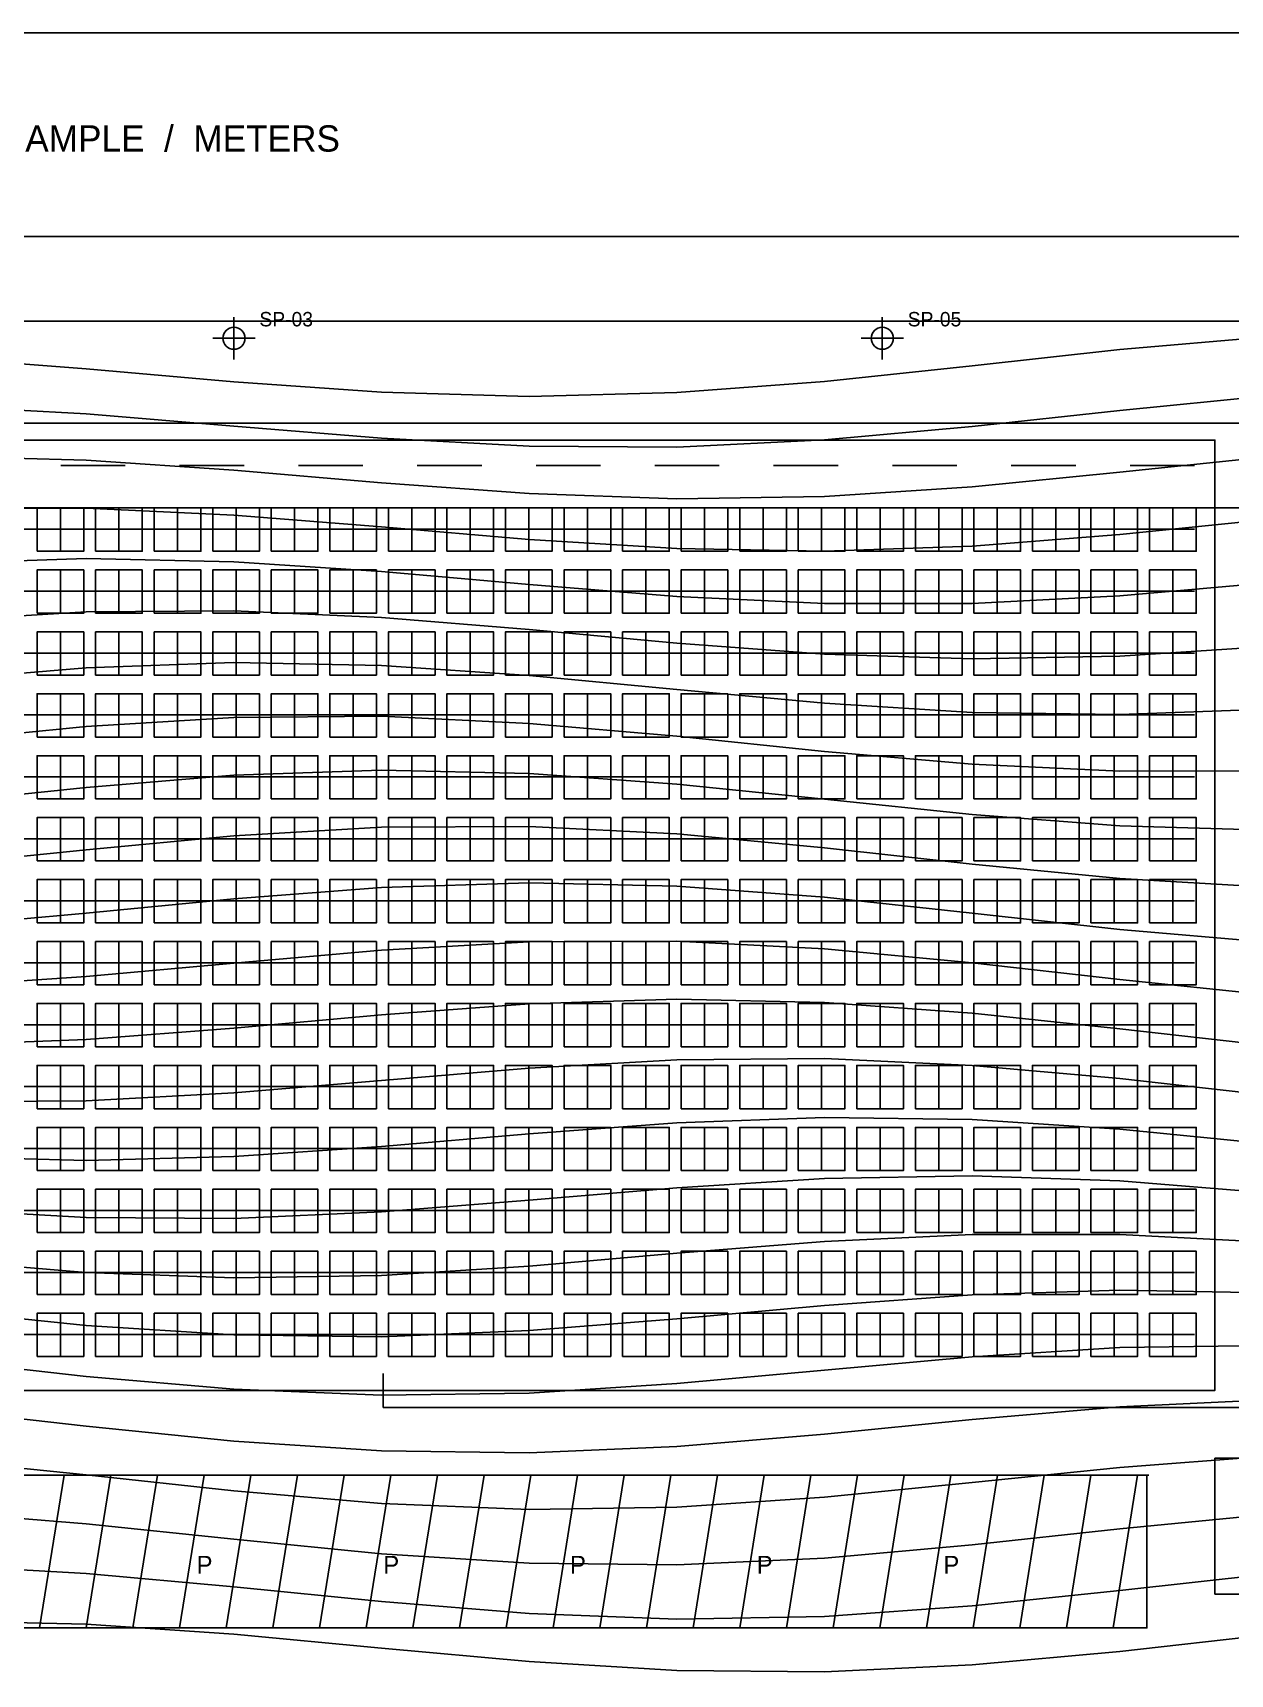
# Model space of a CAD drawing. Header units: metres. Extents: x -8 to 268, y -14 to 160.
# Drawn here: x 44.4 to 114.9, y 63.3 to 160 of the extents above; entities that cross this region are included whole.
import ezdxf

# ---------------------------------------------------------------- set-up
doc = ezdxf.new("R2010")
doc.units = ezdxf.units.M
for name, color, linetype in [('Annotations', 7, 'CONTINUOUS'), ('Energy network', 5, 'CONTINUOUS'), ('Road & access', 7, 'CONTINUOUS'), ('Site boundary', 8, 'CONTINUOUS'), ('Solar modules', 2, 'CONTINUOUS'), ('Survey control', 3, 'CONTINUOUS'), ('Topography', 8, 'CONTINUOUS')]:
    doc.layers.add(name, color=color, linetype=linetype)
doc.styles.get("Standard").update_dxf_attribs({"font": 'sans-serif'})

msp = doc.modelspace()

# ---------------------------------------------------------------- linework, layer by layer
at = {"layer": 'Energy network'}
for p, q in [((16, 130.75), (112.8, 130.75)), ((16, 127.1), (112.8, 127.1)), ((16, 123.45), (112.8, 123.45)), ((16, 119.8), (112.8, 119.8)), ((16, 116.15), (112.8, 116.15)), ((16, 112.5), (112.8, 112.5)), ((16, 108.85), (112.8, 108.85)), ((16, 105.2), (112.8, 105.2)), ((16, 101.55), (112.8, 101.55)), ((16, 97.9), (112.8, 97.9)), ((16, 94.25), (112.8, 94.25)), ((16, 90.6), (112.8, 90.6)), ((16, 86.95), (112.8, 86.95)), ((16, 83.3), (112.8, 83.3))]:
    msp.add_line(p, q, dxfattribs=at)
for points in [[(15, 80), (114, 80), (114, 136), (15, 136)], [(114, 68), (136, 68), (136, 76), (114, 76)]]:
    msp.add_lwpolyline(points, close=True, dxfattribs=at)
msp.add_lwpolyline([(125, 75), (125, 79), (65, 79), (65, 81)], dxfattribs=at)
at = {"layer": 'Road & access'}
for p, q in [((46, 134.5), (49.8, 134.5)), ((53, 134.5), (56.8, 134.5)), ((60, 134.5), (63.8, 134.5)), ((67, 134.5), (70.8, 134.5)), ((74, 134.5), (77.8, 134.5)), ((81, 134.5), (84.8, 134.5)), ((88, 134.5), (91.8, 134.5)), ((95, 134.5), (98.8, 134.5)), ((102, 134.5), (105.8, 134.5)), ((109, 134.5), (112.8, 134.5)), ((44.75, 66), (46.2, 75)), ((46.2, 75), (46.85, 75)), ((47.5, 66), (48.95, 75)), ((48.95, 75), (49.6, 75)), ((50.25, 66), (51.7, 75)), ((51.7, 75), (52.35, 75)), ((53, 66), (54.45, 75)), ((54.45, 75), (55.1, 75)), ((55.75, 66), (57.2, 75)), ((57.2, 75), (57.85, 75)), ((58.5, 66), (59.95, 75)), ((59.95, 75), (60.6, 75)), ((61.25, 66), (62.7, 75)), ((62.7, 75), (63.35, 75)), ((64, 66), (65.45, 75)), ((65.45, 75), (66.1, 75)), ((66.75, 66), (68.2, 75)), ((68.2, 75), (68.85, 75)), ((69.5, 66), (70.95, 75)), ((70.95, 75), (71.6, 75)), ((72.25, 66), (73.7, 75)), ((73.7, 75), (74.35, 75)), ((75, 66), (76.45, 75)), ((76.45, 75), (77.1, 75)), ((77.75, 66), (79.2, 75)), ((79.2, 75), (79.85, 75)), ((80.5, 66), (81.95, 75)), ((81.95, 75), (82.6, 75)), ((83.25, 66), (84.7, 75)), ((84.7, 75), (85.35, 75)), ((86, 66), (87.45, 75)), ((87.45, 75), (88.1, 75)), ((88.75, 66), (90.2, 75)), ((90.2, 75), (90.85, 75)), ((91.5, 66), (92.95, 75)), ((92.95, 75), (93.6, 75)), ((94.25, 66), (95.7, 75)), ((95.7, 75), (96.35, 75)), ((97, 66), (98.45, 75)), ((98.45, 75), (99.1, 75)), ((99.75, 66), (101.2, 75)), ((101.2, 75), (101.85, 75)), ((102.5, 66), (103.95, 75)), ((103.95, 75), (104.6, 75)), ((105.25, 66), (106.7, 75)), ((106.7, 75), (107.35, 75)), ((108, 66), (109.45, 75)), ((109.45, 75), (110.1, 75))]:
    msp.add_line(p, q, dxfattribs=at)
for points in [[(8, 10), (244, 10), (244, 137), (8, 137)], [(13, 15), (239, 15), (239, 132), (13, 132)], [(18, 66), (110, 66), (110, 75), (18, 75)]]:
    msp.add_lwpolyline(points, close=True, dxfattribs=at)
at = {"layer": 'Site boundary'}
for points in [[(-8, -14), (268, -14), (268, 160), (-8, 160)], [(0, 0), (252, 0), (252, 148), (0, 148)], [(5, 5), (247, 5), (247, 143), (5, 143)]]:
    msp.add_lwpolyline(points, close=True, dxfattribs=at)
at = {"layer": 'Solar modules'}
for p, q in [((45.975, 129.45), (45.975, 132)), ((49.425, 129.45), (49.425, 132)), ((52.875, 129.45), (52.875, 132)), ((56.325, 129.45), (56.325, 132)), ((59.775, 129.45), (59.775, 132)), ((63.225, 129.45), (63.225, 132)), ((66.675, 129.45), (66.675, 132)), ((70.125, 129.45), (70.125, 132)), ((73.575, 129.45), (73.575, 132)), ((77.025, 129.45), (77.025, 132)), ((80.475, 129.45), (80.475, 132)), ((83.925, 129.45), (83.925, 132)), ((87.375, 129.45), (87.375, 132)), ((90.825, 129.45), (90.825, 132)), ((94.275, 129.45), (94.275, 132)), ((97.725, 129.45), (97.725, 132)), ((101.175, 129.45), (101.175, 132)), ((104.625, 129.45), (104.625, 132)), ((108.075, 129.45), (108.075, 132)), ((111.525, 129.45), (111.525, 132)), ((45.975, 125.8), (45.975, 128.35)), ((49.425, 125.8), (49.425, 128.35)), ((52.875, 125.8), (52.875, 128.35)), ((56.325, 125.8), (56.325, 128.35)), ((59.775, 125.8), (59.775, 128.35)), ((63.225, 125.8), (63.225, 128.35)), ((66.675, 125.8), (66.675, 128.35)), ((70.125, 125.8), (70.125, 128.35)), ((73.575, 125.8), (73.575, 128.35)), ((77.025, 125.8), (77.025, 128.35)), ((80.475, 125.8), (80.475, 128.35)), ((83.925, 125.8), (83.925, 128.35)), ((87.375, 125.8), (87.375, 128.35)), ((90.825, 125.8), (90.825, 128.35)), ((94.275, 125.8), (94.275, 128.35)), ((97.725, 125.8), (97.725, 128.35)), ((101.175, 125.8), (101.175, 128.35)), ((104.625, 125.8), (104.625, 128.35)), ((108.075, 125.8), (108.075, 128.35)), ((111.525, 125.8), (111.525, 128.35)), ((45.975, 122.15), (45.975, 124.7)), ((49.425, 122.15), (49.425, 124.7)), ((52.875, 122.15), (52.875, 124.7)), ((56.325, 122.15), (56.325, 124.7)), ((59.775, 122.15), (59.775, 124.7)), ((63.225, 122.15), (63.225, 124.7)), ((66.675, 122.15), (66.675, 124.7)), ((70.125, 122.15), (70.125, 124.7)), ((73.575, 122.15), (73.575, 124.7)), ((77.025, 122.15), (77.025, 124.7)), ((80.475, 122.15), (80.475, 124.7)), ((83.925, 122.15), (83.925, 124.7)), ((87.375, 122.15), (87.375, 124.7)), ((90.825, 122.15), (90.825, 124.7)), ((94.275, 122.15), (94.275, 124.7)), ((97.725, 122.15), (97.725, 124.7)), ((101.175, 122.15), (101.175, 124.7)), ((104.625, 122.15), (104.625, 124.7)), ((108.075, 122.15), (108.075, 124.7)), ((111.525, 122.15), (111.525, 124.7)), ((45.975, 118.5), (45.975, 121.05)), ((49.425, 118.5), (49.425, 121.05)), ((52.875, 118.5), (52.875, 121.05)), ((56.325, 118.5), (56.325, 121.05)), ((59.775, 118.5), (59.775, 121.05)), ((63.225, 118.5), (63.225, 121.05)), ((66.675, 118.5), (66.675, 121.05)), ((70.125, 118.5), (70.125, 121.05)), ((73.575, 118.5), (73.575, 121.05)), ((77.025, 118.5), (77.025, 121.05)), ((80.475, 118.5), (80.475, 121.05)), ((83.925, 118.5), (83.925, 121.05)), ((87.375, 118.5), (87.375, 121.05)), ((90.825, 118.5), (90.825, 121.05)), ((94.275, 118.5), (94.275, 121.05)), ((97.725, 118.5), (97.725, 121.05)), ((101.175, 118.5), (101.175, 121.05)), ((104.625, 118.5), (104.625, 121.05)), ((108.075, 118.5), (108.075, 121.05)), ((111.525, 118.5), (111.525, 121.05)), ((45.975, 114.85), (45.975, 117.4)), ((49.425, 114.85), (49.425, 117.4)), ((52.875, 114.85), (52.875, 117.4)), ((56.325, 114.85), (56.325, 117.4)), ((59.775, 114.85), (59.775, 117.4)), ((63.225, 114.85), (63.225, 117.4)), ((66.675, 114.85), (66.675, 117.4)), ((70.125, 114.85), (70.125, 117.4)), ((73.575, 114.85), (73.575, 117.4)), ((77.025, 114.85), (77.025, 117.4)), ((80.475, 114.85), (80.475, 117.4)), ((83.925, 114.85), (83.925, 117.4)), ((87.375, 114.85), (87.375, 117.4)), ((90.825, 114.85), (90.825, 117.4)), ((94.275, 114.85), (94.275, 117.4)), ((97.725, 114.85), (97.725, 117.4)), ((101.175, 114.85), (101.175, 117.4)), ((104.625, 114.85), (104.625, 117.4)), ((108.075, 114.85), (108.075, 117.4)), ((111.525, 114.85), (111.525, 117.4)), ((45.975, 111.2), (45.975, 113.75)), ((49.425, 111.2), (49.425, 113.75)), ((52.875, 111.2), (52.875, 113.75)), ((56.325, 111.2), (56.325, 113.75)), ((59.775, 111.2), (59.775, 113.75)), ((63.225, 111.2), (63.225, 113.75)), ((66.675, 111.2), (66.675, 113.75)), ((70.125, 111.2), (70.125, 113.75)), ((73.575, 111.2), (73.575, 113.75)), ((77.025, 111.2), (77.025, 113.75)), ((80.475, 111.2), (80.475, 113.75)), ((83.925, 111.2), (83.925, 113.75)), ((87.375, 111.2), (87.375, 113.75)), ((90.825, 111.2), (90.825, 113.75)), ((94.275, 111.2), (94.275, 113.75)), ((97.725, 111.2), (97.725, 113.75)), ((101.175, 111.2), (101.175, 113.75)), ((104.625, 111.2), (104.625, 113.75)), ((108.075, 111.2), (108.075, 113.75)), ((111.525, 111.2), (111.525, 113.75)), ((45.975, 107.55), (45.975, 110.1)), ((49.425, 107.55), (49.425, 110.1)), ((52.875, 107.55), (52.875, 110.1)), ((56.325, 107.55), (56.325, 110.1)), ((59.775, 107.55), (59.775, 110.1)), ((63.225, 107.55), (63.225, 110.1)), ((66.675, 107.55), (66.675, 110.1)), ((70.125, 107.55), (70.125, 110.1)), ((73.575, 107.55), (73.575, 110.1)), ((77.025, 107.55), (77.025, 110.1)), ((80.475, 107.55), (80.475, 110.1)), ((83.925, 107.55), (83.925, 110.1)), ((87.375, 107.55), (87.375, 110.1)), ((90.825, 107.55), (90.825, 110.1)), ((94.275, 107.55), (94.275, 110.1)), ((97.725, 107.55), (97.725, 110.1)), ((101.175, 107.55), (101.175, 110.1)), ((104.625, 107.55), (104.625, 110.1)), ((108.075, 107.55), (108.075, 110.1)), ((111.525, 107.55), (111.525, 110.1)), ((45.975, 103.9), (45.975, 106.45)), ((49.425, 103.9), (49.425, 106.45)), ((52.875, 103.9), (52.875, 106.45)), ((56.325, 103.9), (56.325, 106.45)), ((59.775, 103.9), (59.775, 106.45)), ((63.225, 103.9), (63.225, 106.45)), ((66.675, 103.9), (66.675, 106.45)), ((70.125, 103.9), (70.125, 106.45)), ((73.575, 103.9), (73.575, 106.45)), ((77.025, 103.9), (77.025, 106.45)), ((80.475, 103.9), (80.475, 106.45)), ((83.925, 103.9), (83.925, 106.45)), ((87.375, 103.9), (87.375, 106.45)), ((90.825, 103.9), (90.825, 106.45)), ((94.275, 103.9), (94.275, 106.45)), ((97.725, 103.9), (97.725, 106.45)), ((101.175, 103.9), (101.175, 106.45)), ((104.625, 103.9), (104.625, 106.45)), ((108.075, 103.9), (108.075, 106.45)), ((111.525, 103.9), (111.525, 106.45)), ((45.975, 100.25), (45.975, 102.8)), ((49.425, 100.25), (49.425, 102.8)), ((52.875, 100.25), (52.875, 102.8)), ((56.325, 100.25), (56.325, 102.8)), ((59.775, 100.25), (59.775, 102.8)), ((63.225, 100.25), (63.225, 102.8)), ((66.675, 100.25), (66.675, 102.8)), ((70.125, 100.25), (70.125, 102.8)), ((73.575, 100.25), (73.575, 102.8)), ((77.025, 100.25), (77.025, 102.8)), ((80.475, 100.25), (80.475, 102.8)), ((83.925, 100.25), (83.925, 102.8)), ((87.375, 100.25), (87.375, 102.8)), ((90.825, 100.25), (90.825, 102.8)), ((94.275, 100.25), (94.275, 102.8)), ((97.725, 100.25), (97.725, 102.8)), ((101.175, 100.25), (101.175, 102.8)), ((104.625, 100.25), (104.625, 102.8)), ((108.075, 100.25), (108.075, 102.8)), ((111.525, 100.25), (111.525, 102.8)), ((45.975, 96.6), (45.975, 99.15)), ((49.425, 96.6), (49.425, 99.15)), ((52.875, 96.6), (52.875, 99.15)), ((56.325, 96.6), (56.325, 99.15)), ((59.775, 96.6), (59.775, 99.15)), ((63.225, 96.6), (63.225, 99.15)), ((66.675, 96.6), (66.675, 99.15)), ((70.125, 96.6), (70.125, 99.15)), ((73.575, 96.6), (73.575, 99.15)), ((77.025, 96.6), (77.025, 99.15)), ((80.475, 96.6), (80.475, 99.15)), ((83.925, 96.6), (83.925, 99.15)), ((87.375, 96.6), (87.375, 99.15)), ((90.825, 96.6), (90.825, 99.15)), ((94.275, 96.6), (94.275, 99.15)), ((97.725, 96.6), (97.725, 99.15)), ((101.175, 96.6), (101.175, 99.15)), ((104.625, 96.6), (104.625, 99.15)), ((108.075, 96.6), (108.075, 99.15)), ((111.525, 96.6), (111.525, 99.15)), ((45.975, 92.95), (45.975, 95.5)), ((49.425, 92.95), (49.425, 95.5)), ((52.875, 92.95), (52.875, 95.5)), ((56.325, 92.95), (56.325, 95.5)), ((59.775, 92.95), (59.775, 95.5)), ((63.225, 92.95), (63.225, 95.5)), ((66.675, 92.95), (66.675, 95.5)), ((70.125, 92.95), (70.125, 95.5)), ((73.575, 92.95), (73.575, 95.5)), ((77.025, 92.95), (77.025, 95.5)), ((80.475, 92.95), (80.475, 95.5)), ((83.925, 92.95), (83.925, 95.5)), ((87.375, 92.95), (87.375, 95.5)), ((90.825, 92.95), (90.825, 95.5)), ((94.275, 92.95), (94.275, 95.5)), ((97.725, 92.95), (97.725, 95.5)), ((101.175, 92.95), (101.175, 95.5)), ((104.625, 92.95), (104.625, 95.5)), ((108.075, 92.95), (108.075, 95.5)), ((111.525, 92.95), (111.525, 95.5)), ((45.975, 89.3), (45.975, 91.85)), ((49.425, 89.3), (49.425, 91.85)), ((52.875, 89.3), (52.875, 91.85)), ((56.325, 89.3), (56.325, 91.85)), ((59.775, 89.3), (59.775, 91.85)), ((63.225, 89.3), (63.225, 91.85)), ((66.675, 89.3), (66.675, 91.85)), ((70.125, 89.3), (70.125, 91.85)), ((73.575, 89.3), (73.575, 91.85)), ((77.025, 89.3), (77.025, 91.85)), ((80.475, 89.3), (80.475, 91.85)), ((83.925, 89.3), (83.925, 91.85)), ((87.375, 89.3), (87.375, 91.85)), ((90.825, 89.3), (90.825, 91.85)), ((94.275, 89.3), (94.275, 91.85)), ((97.725, 89.3), (97.725, 91.85)), ((101.175, 89.3), (101.175, 91.85)), ((104.625, 89.3), (104.625, 91.85)), ((108.075, 89.3), (108.075, 91.85)), ((111.525, 89.3), (111.525, 91.85)), ((45.975, 85.65), (45.975, 88.2)), ((49.425, 85.65), (49.425, 88.2)), ((52.875, 85.65), (52.875, 88.2)), ((56.325, 85.65), (56.325, 88.2)), ((59.775, 85.65), (59.775, 88.2)), ((63.225, 85.65), (63.225, 88.2)), ((66.675, 85.65), (66.675, 88.2)), ((70.125, 85.65), (70.125, 88.2)), ((73.575, 85.65), (73.575, 88.2)), ((77.025, 85.65), (77.025, 88.2)), ((80.475, 85.65), (80.475, 88.2)), ((83.925, 85.65), (83.925, 88.2)), ((87.375, 85.65), (87.375, 88.2)), ((90.825, 85.65), (90.825, 88.2)), ((94.275, 85.65), (94.275, 88.2)), ((97.725, 85.65), (97.725, 88.2)), ((101.175, 85.65), (101.175, 88.2)), ((104.625, 85.65), (104.625, 88.2)), ((108.075, 85.65), (108.075, 88.2)), ((111.525, 85.65), (111.525, 88.2)), ((45.975, 82), (45.975, 84.55)), ((49.425, 82), (49.425, 84.55)), ((52.875, 82), (52.875, 84.55)), ((56.325, 82), (56.325, 84.55)), ((59.775, 82), (59.775, 84.55)), ((63.225, 82), (63.225, 84.55)), ((66.675, 82), (66.675, 84.55)), ((70.125, 82), (70.125, 84.55)), ((73.575, 82), (73.575, 84.55)), ((77.025, 82), (77.025, 84.55)), ((80.475, 82), (80.475, 84.55)), ((83.925, 82), (83.925, 84.55)), ((87.375, 82), (87.375, 84.55)), ((90.825, 82), (90.825, 84.55)), ((94.275, 82), (94.275, 84.55)), ((97.725, 82), (97.725, 84.55)), ((101.175, 82), (101.175, 84.55)), ((104.625, 82), (104.625, 84.55)), ((108.075, 82), (108.075, 84.55)), ((111.525, 82), (111.525, 84.55))]:
    msp.add_line(p, q, dxfattribs=at)
for points in [[(44.6, 129.45), (47.35, 129.45), (47.35, 132), (44.6, 132)], [(48.05, 129.45), (50.8, 129.45), (50.8, 132), (48.05, 132)], [(51.5, 129.45), (54.25, 129.45), (54.25, 132), (51.5, 132)], [(54.95, 129.45), (57.7, 129.45), (57.7, 132), (54.95, 132)], [(58.4, 129.45), (61.15, 129.45), (61.15, 132), (58.4, 132)], [(61.85, 129.45), (64.6, 129.45), (64.6, 132), (61.85, 132)], [(65.3, 129.45), (68.05, 129.45), (68.05, 132), (65.3, 132)], [(68.75, 129.45), (71.5, 129.45), (71.5, 132), (68.75, 132)], [(72.2, 129.45), (74.95, 129.45), (74.95, 132), (72.2, 132)], [(75.65, 129.45), (78.4, 129.45), (78.4, 132), (75.65, 132)], [(79.1, 129.45), (81.85, 129.45), (81.85, 132), (79.1, 132)], [(82.55, 129.45), (85.3, 129.45), (85.3, 132), (82.55, 132)], [(86, 129.45), (88.75, 129.45), (88.75, 132), (86, 132)], [(89.45, 129.45), (92.2, 129.45), (92.2, 132), (89.45, 132)], [(92.9, 129.45), (95.65, 129.45), (95.65, 132), (92.9, 132)], [(96.35, 129.45), (99.1, 129.45), (99.1, 132), (96.35, 132)], [(99.8, 129.45), (102.55, 129.45), (102.55, 132), (99.8, 132)], [(103.25, 129.45), (106, 129.45), (106, 132), (103.25, 132)], [(106.7, 129.45), (109.45, 129.45), (109.45, 132), (106.7, 132)], [(110.15, 129.45), (112.9, 129.45), (112.9, 132), (110.15, 132)], [(44.6, 125.8), (47.35, 125.8), (47.35, 128.35), (44.6, 128.35)], [(48.05, 125.8), (50.8, 125.8), (50.8, 128.35), (48.05, 128.35)], [(51.5, 125.8), (54.25, 125.8), (54.25, 128.35), (51.5, 128.35)], [(54.95, 125.8), (57.7, 125.8), (57.7, 128.35), (54.95, 128.35)], [(58.4, 125.8), (61.15, 125.8), (61.15, 128.35), (58.4, 128.35)], [(61.85, 125.8), (64.6, 125.8), (64.6, 128.35), (61.85, 128.35)], [(65.3, 125.8), (68.05, 125.8), (68.05, 128.35), (65.3, 128.35)], [(68.75, 125.8), (71.5, 125.8), (71.5, 128.35), (68.75, 128.35)], [(72.2, 125.8), (74.95, 125.8), (74.95, 128.35), (72.2, 128.35)], [(75.65, 125.8), (78.4, 125.8), (78.4, 128.35), (75.65, 128.35)], [(79.1, 125.8), (81.85, 125.8), (81.85, 128.35), (79.1, 128.35)], [(82.55, 125.8), (85.3, 125.8), (85.3, 128.35), (82.55, 128.35)], [(86, 125.8), (88.75, 125.8), (88.75, 128.35), (86, 128.35)], [(89.45, 125.8), (92.2, 125.8), (92.2, 128.35), (89.45, 128.35)], [(92.9, 125.8), (95.65, 125.8), (95.65, 128.35), (92.9, 128.35)], [(96.35, 125.8), (99.1, 125.8), (99.1, 128.35), (96.35, 128.35)], [(99.8, 125.8), (102.55, 125.8), (102.55, 128.35), (99.8, 128.35)], [(103.25, 125.8), (106, 125.8), (106, 128.35), (103.25, 128.35)], [(106.7, 125.8), (109.45, 125.8), (109.45, 128.35), (106.7, 128.35)], [(110.15, 125.8), (112.9, 125.8), (112.9, 128.35), (110.15, 128.35)], [(44.6, 122.15), (47.35, 122.15), (47.35, 124.7), (44.6, 124.7)], [(48.05, 122.15), (50.8, 122.15), (50.8, 124.7), (48.05, 124.7)], [(51.5, 122.15), (54.25, 122.15), (54.25, 124.7), (51.5, 124.7)], [(54.95, 122.15), (57.7, 122.15), (57.7, 124.7), (54.95, 124.7)], [(58.4, 122.15), (61.15, 122.15), (61.15, 124.7), (58.4, 124.7)], [(61.85, 122.15), (64.6, 122.15), (64.6, 124.7), (61.85, 124.7)], [(65.3, 122.15), (68.05, 122.15), (68.05, 124.7), (65.3, 124.7)], [(68.75, 122.15), (71.5, 122.15), (71.5, 124.7), (68.75, 124.7)], [(72.2, 122.15), (74.95, 122.15), (74.95, 124.7), (72.2, 124.7)], [(75.65, 122.15), (78.4, 122.15), (78.4, 124.7), (75.65, 124.7)], [(79.1, 122.15), (81.85, 122.15), (81.85, 124.7), (79.1, 124.7)], [(82.55, 122.15), (85.3, 122.15), (85.3, 124.7), (82.55, 124.7)], [(86, 122.15), (88.75, 122.15), (88.75, 124.7), (86, 124.7)], [(89.45, 122.15), (92.2, 122.15), (92.2, 124.7), (89.45, 124.7)], [(92.9, 122.15), (95.65, 122.15), (95.65, 124.7), (92.9, 124.7)], [(96.35, 122.15), (99.1, 122.15), (99.1, 124.7), (96.35, 124.7)], [(99.8, 122.15), (102.55, 122.15), (102.55, 124.7), (99.8, 124.7)], [(103.25, 122.15), (106, 122.15), (106, 124.7), (103.25, 124.7)], [(106.7, 122.15), (109.45, 122.15), (109.45, 124.7), (106.7, 124.7)], [(110.15, 122.15), (112.9, 122.15), (112.9, 124.7), (110.15, 124.7)], [(44.6, 118.5), (47.35, 118.5), (47.35, 121.05), (44.6, 121.05)], [(48.05, 118.5), (50.8, 118.5), (50.8, 121.05), (48.05, 121.05)], [(51.5, 118.5), (54.25, 118.5), (54.25, 121.05), (51.5, 121.05)], [(54.95, 118.5), (57.7, 118.5), (57.7, 121.05), (54.95, 121.05)], [(58.4, 118.5), (61.15, 118.5), (61.15, 121.05), (58.4, 121.05)], [(61.85, 118.5), (64.6, 118.5), (64.6, 121.05), (61.85, 121.05)], [(65.3, 118.5), (68.05, 118.5), (68.05, 121.05), (65.3, 121.05)], [(68.75, 118.5), (71.5, 118.5), (71.5, 121.05), (68.75, 121.05)], [(72.2, 118.5), (74.95, 118.5), (74.95, 121.05), (72.2, 121.05)], [(75.65, 118.5), (78.4, 118.5), (78.4, 121.05), (75.65, 121.05)], [(79.1, 118.5), (81.85, 118.5), (81.85, 121.05), (79.1, 121.05)], [(82.55, 118.5), (85.3, 118.5), (85.3, 121.05), (82.55, 121.05)], [(86, 118.5), (88.75, 118.5), (88.75, 121.05), (86, 121.05)], [(89.45, 118.5), (92.2, 118.5), (92.2, 121.05), (89.45, 121.05)], [(92.9, 118.5), (95.65, 118.5), (95.65, 121.05), (92.9, 121.05)], [(96.35, 118.5), (99.1, 118.5), (99.1, 121.05), (96.35, 121.05)], [(99.8, 118.5), (102.55, 118.5), (102.55, 121.05), (99.8, 121.05)], [(103.25, 118.5), (106, 118.5), (106, 121.05), (103.25, 121.05)], [(106.7, 118.5), (109.45, 118.5), (109.45, 121.05), (106.7, 121.05)], [(110.15, 118.5), (112.9, 118.5), (112.9, 121.05), (110.15, 121.05)], [(44.6, 114.85), (47.35, 114.85), (47.35, 117.4), (44.6, 117.4)], [(48.05, 114.85), (50.8, 114.85), (50.8, 117.4), (48.05, 117.4)], [(51.5, 114.85), (54.25, 114.85), (54.25, 117.4), (51.5, 117.4)], [(54.95, 114.85), (57.7, 114.85), (57.7, 117.4), (54.95, 117.4)], [(58.4, 114.85), (61.15, 114.85), (61.15, 117.4), (58.4, 117.4)], [(61.85, 114.85), (64.6, 114.85), (64.6, 117.4), (61.85, 117.4)], [(65.3, 114.85), (68.05, 114.85), (68.05, 117.4), (65.3, 117.4)], [(68.75, 114.85), (71.5, 114.85), (71.5, 117.4), (68.75, 117.4)], [(72.2, 114.85), (74.95, 114.85), (74.95, 117.4), (72.2, 117.4)], [(75.65, 114.85), (78.4, 114.85), (78.4, 117.4), (75.65, 117.4)], [(79.1, 114.85), (81.85, 114.85), (81.85, 117.4), (79.1, 117.4)], [(82.55, 114.85), (85.3, 114.85), (85.3, 117.4), (82.55, 117.4)], [(86, 114.85), (88.75, 114.85), (88.75, 117.4), (86, 117.4)], [(89.45, 114.85), (92.2, 114.85), (92.2, 117.4), (89.45, 117.4)], [(92.9, 114.85), (95.65, 114.85), (95.65, 117.4), (92.9, 117.4)], [(96.35, 114.85), (99.1, 114.85), (99.1, 117.4), (96.35, 117.4)], [(99.8, 114.85), (102.55, 114.85), (102.55, 117.4), (99.8, 117.4)], [(103.25, 114.85), (106, 114.85), (106, 117.4), (103.25, 117.4)], [(106.7, 114.85), (109.45, 114.85), (109.45, 117.4), (106.7, 117.4)], [(110.15, 114.85), (112.9, 114.85), (112.9, 117.4), (110.15, 117.4)], [(44.6, 111.2), (47.35, 111.2), (47.35, 113.75), (44.6, 113.75)], [(48.05, 111.2), (50.8, 111.2), (50.8, 113.75), (48.05, 113.75)], [(51.5, 111.2), (54.25, 111.2), (54.25, 113.75), (51.5, 113.75)], [(54.95, 111.2), (57.7, 111.2), (57.7, 113.75), (54.95, 113.75)], [(58.4, 111.2), (61.15, 111.2), (61.15, 113.75), (58.4, 113.75)], [(61.85, 111.2), (64.6, 111.2), (64.6, 113.75), (61.85, 113.75)], [(65.3, 111.2), (68.05, 111.2), (68.05, 113.75), (65.3, 113.75)], [(68.75, 111.2), (71.5, 111.2), (71.5, 113.75), (68.75, 113.75)], [(72.2, 111.2), (74.95, 111.2), (74.95, 113.75), (72.2, 113.75)], [(75.65, 111.2), (78.4, 111.2), (78.4, 113.75), (75.65, 113.75)], [(79.1, 111.2), (81.85, 111.2), (81.85, 113.75), (79.1, 113.75)], [(82.55, 111.2), (85.3, 111.2), (85.3, 113.75), (82.55, 113.75)], [(86, 111.2), (88.75, 111.2), (88.75, 113.75), (86, 113.75)], [(89.45, 111.2), (92.2, 111.2), (92.2, 113.75), (89.45, 113.75)], [(92.9, 111.2), (95.65, 111.2), (95.65, 113.75), (92.9, 113.75)], [(96.35, 111.2), (99.1, 111.2), (99.1, 113.75), (96.35, 113.75)], [(99.8, 111.2), (102.55, 111.2), (102.55, 113.75), (99.8, 113.75)], [(103.25, 111.2), (106, 111.2), (106, 113.75), (103.25, 113.75)], [(106.7, 111.2), (109.45, 111.2), (109.45, 113.75), (106.7, 113.75)], [(110.15, 111.2), (112.9, 111.2), (112.9, 113.75), (110.15, 113.75)], [(44.6, 107.55), (47.35, 107.55), (47.35, 110.1), (44.6, 110.1)], [(48.05, 107.55), (50.8, 107.55), (50.8, 110.1), (48.05, 110.1)], [(51.5, 107.55), (54.25, 107.55), (54.25, 110.1), (51.5, 110.1)], [(54.95, 107.55), (57.7, 107.55), (57.7, 110.1), (54.95, 110.1)], [(58.4, 107.55), (61.15, 107.55), (61.15, 110.1), (58.4, 110.1)], [(61.85, 107.55), (64.6, 107.55), (64.6, 110.1), (61.85, 110.1)], [(65.3, 107.55), (68.05, 107.55), (68.05, 110.1), (65.3, 110.1)], [(68.75, 107.55), (71.5, 107.55), (71.5, 110.1), (68.75, 110.1)], [(72.2, 107.55), (74.95, 107.55), (74.95, 110.1), (72.2, 110.1)], [(75.65, 107.55), (78.4, 107.55), (78.4, 110.1), (75.65, 110.1)], [(79.1, 107.55), (81.85, 107.55), (81.85, 110.1), (79.1, 110.1)], [(82.55, 107.55), (85.3, 107.55), (85.3, 110.1), (82.55, 110.1)], [(86, 107.55), (88.75, 107.55), (88.75, 110.1), (86, 110.1)], [(89.45, 107.55), (92.2, 107.55), (92.2, 110.1), (89.45, 110.1)], [(92.9, 107.55), (95.65, 107.55), (95.65, 110.1), (92.9, 110.1)], [(96.35, 107.55), (99.1, 107.55), (99.1, 110.1), (96.35, 110.1)], [(99.8, 107.55), (102.55, 107.55), (102.55, 110.1), (99.8, 110.1)], [(103.25, 107.55), (106, 107.55), (106, 110.1), (103.25, 110.1)], [(106.7, 107.55), (109.45, 107.55), (109.45, 110.1), (106.7, 110.1)], [(110.15, 107.55), (112.9, 107.55), (112.9, 110.1), (110.15, 110.1)], [(44.6, 103.9), (47.35, 103.9), (47.35, 106.45), (44.6, 106.45)], [(48.05, 103.9), (50.8, 103.9), (50.8, 106.45), (48.05, 106.45)], [(51.5, 103.9), (54.25, 103.9), (54.25, 106.45), (51.5, 106.45)], [(54.95, 103.9), (57.7, 103.9), (57.7, 106.45), (54.95, 106.45)], [(58.4, 103.9), (61.15, 103.9), (61.15, 106.45), (58.4, 106.45)], [(61.85, 103.9), (64.6, 103.9), (64.6, 106.45), (61.85, 106.45)], [(65.3, 103.9), (68.05, 103.9), (68.05, 106.45), (65.3, 106.45)], [(68.75, 103.9), (71.5, 103.9), (71.5, 106.45), (68.75, 106.45)], [(72.2, 103.9), (74.95, 103.9), (74.95, 106.45), (72.2, 106.45)], [(75.65, 103.9), (78.4, 103.9), (78.4, 106.45), (75.65, 106.45)], [(79.1, 103.9), (81.85, 103.9), (81.85, 106.45), (79.1, 106.45)], [(82.55, 103.9), (85.3, 103.9), (85.3, 106.45), (82.55, 106.45)], [(86, 103.9), (88.75, 103.9), (88.75, 106.45), (86, 106.45)], [(89.45, 103.9), (92.2, 103.9), (92.2, 106.45), (89.45, 106.45)], [(92.9, 103.9), (95.65, 103.9), (95.65, 106.45), (92.9, 106.45)], [(96.35, 103.9), (99.1, 103.9), (99.1, 106.45), (96.35, 106.45)], [(99.8, 103.9), (102.55, 103.9), (102.55, 106.45), (99.8, 106.45)], [(103.25, 103.9), (106, 103.9), (106, 106.45), (103.25, 106.45)], [(106.7, 103.9), (109.45, 103.9), (109.45, 106.45), (106.7, 106.45)], [(110.15, 103.9), (112.9, 103.9), (112.9, 106.45), (110.15, 106.45)], [(44.6, 100.25), (47.35, 100.25), (47.35, 102.8), (44.6, 102.8)], [(48.05, 100.25), (50.8, 100.25), (50.8, 102.8), (48.05, 102.8)], [(51.5, 100.25), (54.25, 100.25), (54.25, 102.8), (51.5, 102.8)], [(54.95, 100.25), (57.7, 100.25), (57.7, 102.8), (54.95, 102.8)], [(58.4, 100.25), (61.15, 100.25), (61.15, 102.8), (58.4, 102.8)], [(61.85, 100.25), (64.6, 100.25), (64.6, 102.8), (61.85, 102.8)], [(65.3, 100.25), (68.05, 100.25), (68.05, 102.8), (65.3, 102.8)], [(68.75, 100.25), (71.5, 100.25), (71.5, 102.8), (68.75, 102.8)], [(72.2, 100.25), (74.95, 100.25), (74.95, 102.8), (72.2, 102.8)], [(75.65, 100.25), (78.4, 100.25), (78.4, 102.8), (75.65, 102.8)], [(79.1, 100.25), (81.85, 100.25), (81.85, 102.8), (79.1, 102.8)], [(82.55, 100.25), (85.3, 100.25), (85.3, 102.8), (82.55, 102.8)], [(86, 100.25), (88.75, 100.25), (88.75, 102.8), (86, 102.8)], [(89.45, 100.25), (92.2, 100.25), (92.2, 102.8), (89.45, 102.8)], [(92.9, 100.25), (95.65, 100.25), (95.65, 102.8), (92.9, 102.8)], [(96.35, 100.25), (99.1, 100.25), (99.1, 102.8), (96.35, 102.8)], [(99.8, 100.25), (102.55, 100.25), (102.55, 102.8), (99.8, 102.8)], [(103.25, 100.25), (106, 100.25), (106, 102.8), (103.25, 102.8)], [(106.7, 100.25), (109.45, 100.25), (109.45, 102.8), (106.7, 102.8)], [(110.15, 100.25), (112.9, 100.25), (112.9, 102.8), (110.15, 102.8)], [(44.6, 96.6), (47.35, 96.6), (47.35, 99.15), (44.6, 99.15)], [(48.05, 96.6), (50.8, 96.6), (50.8, 99.15), (48.05, 99.15)], [(51.5, 96.6), (54.25, 96.6), (54.25, 99.15), (51.5, 99.15)], [(54.95, 96.6), (57.7, 96.6), (57.7, 99.15), (54.95, 99.15)], [(58.4, 96.6), (61.15, 96.6), (61.15, 99.15), (58.4, 99.15)], [(61.85, 96.6), (64.6, 96.6), (64.6, 99.15), (61.85, 99.15)], [(65.3, 96.6), (68.05, 96.6), (68.05, 99.15), (65.3, 99.15)], [(68.75, 96.6), (71.5, 96.6), (71.5, 99.15), (68.75, 99.15)], [(72.2, 96.6), (74.95, 96.6), (74.95, 99.15), (72.2, 99.15)], [(75.65, 96.6), (78.4, 96.6), (78.4, 99.15), (75.65, 99.15)], [(79.1, 96.6), (81.85, 96.6), (81.85, 99.15), (79.1, 99.15)], [(82.55, 96.6), (85.3, 96.6), (85.3, 99.15), (82.55, 99.15)], [(86, 96.6), (88.75, 96.6), (88.75, 99.15), (86, 99.15)], [(89.45, 96.6), (92.2, 96.6), (92.2, 99.15), (89.45, 99.15)], [(92.9, 96.6), (95.65, 96.6), (95.65, 99.15), (92.9, 99.15)], [(96.35, 96.6), (99.1, 96.6), (99.1, 99.15), (96.35, 99.15)], [(99.8, 96.6), (102.55, 96.6), (102.55, 99.15), (99.8, 99.15)], [(103.25, 96.6), (106, 96.6), (106, 99.15), (103.25, 99.15)], [(106.7, 96.6), (109.45, 96.6), (109.45, 99.15), (106.7, 99.15)], [(110.15, 96.6), (112.9, 96.6), (112.9, 99.15), (110.15, 99.15)], [(44.6, 92.95), (47.35, 92.95), (47.35, 95.5), (44.6, 95.5)], [(48.05, 92.95), (50.8, 92.95), (50.8, 95.5), (48.05, 95.5)], [(51.5, 92.95), (54.25, 92.95), (54.25, 95.5), (51.5, 95.5)], [(54.95, 92.95), (57.7, 92.95), (57.7, 95.5), (54.95, 95.5)], [(58.4, 92.95), (61.15, 92.95), (61.15, 95.5), (58.4, 95.5)], [(61.85, 92.95), (64.6, 92.95), (64.6, 95.5), (61.85, 95.5)], [(65.3, 92.95), (68.05, 92.95), (68.05, 95.5), (65.3, 95.5)], [(68.75, 92.95), (71.5, 92.95), (71.5, 95.5), (68.75, 95.5)], [(72.2, 92.95), (74.95, 92.95), (74.95, 95.5), (72.2, 95.5)], [(75.65, 92.95), (78.4, 92.95), (78.4, 95.5), (75.65, 95.5)], [(79.1, 92.95), (81.85, 92.95), (81.85, 95.5), (79.1, 95.5)], [(82.55, 92.95), (85.3, 92.95), (85.3, 95.5), (82.55, 95.5)], [(86, 92.95), (88.75, 92.95), (88.75, 95.5), (86, 95.5)], [(89.45, 92.95), (92.2, 92.95), (92.2, 95.5), (89.45, 95.5)], [(92.9, 92.95), (95.65, 92.95), (95.65, 95.5), (92.9, 95.5)], [(96.35, 92.95), (99.1, 92.95), (99.1, 95.5), (96.35, 95.5)], [(99.8, 92.95), (102.55, 92.95), (102.55, 95.5), (99.8, 95.5)], [(103.25, 92.95), (106, 92.95), (106, 95.5), (103.25, 95.5)], [(106.7, 92.95), (109.45, 92.95), (109.45, 95.5), (106.7, 95.5)], [(110.15, 92.95), (112.9, 92.95), (112.9, 95.5), (110.15, 95.5)], [(44.6, 89.3), (47.35, 89.3), (47.35, 91.85), (44.6, 91.85)], [(48.05, 89.3), (50.8, 89.3), (50.8, 91.85), (48.05, 91.85)], [(51.5, 89.3), (54.25, 89.3), (54.25, 91.85), (51.5, 91.85)], [(54.95, 89.3), (57.7, 89.3), (57.7, 91.85), (54.95, 91.85)], [(58.4, 89.3), (61.15, 89.3), (61.15, 91.85), (58.4, 91.85)], [(61.85, 89.3), (64.6, 89.3), (64.6, 91.85), (61.85, 91.85)], [(65.3, 89.3), (68.05, 89.3), (68.05, 91.85), (65.3, 91.85)], [(68.75, 89.3), (71.5, 89.3), (71.5, 91.85), (68.75, 91.85)], [(72.2, 89.3), (74.95, 89.3), (74.95, 91.85), (72.2, 91.85)], [(75.65, 89.3), (78.4, 89.3), (78.4, 91.85), (75.65, 91.85)], [(79.1, 89.3), (81.85, 89.3), (81.85, 91.85), (79.1, 91.85)], [(82.55, 89.3), (85.3, 89.3), (85.3, 91.85), (82.55, 91.85)], [(86, 89.3), (88.75, 89.3), (88.75, 91.85), (86, 91.85)], [(89.45, 89.3), (92.2, 89.3), (92.2, 91.85), (89.45, 91.85)], [(92.9, 89.3), (95.65, 89.3), (95.65, 91.85), (92.9, 91.85)], [(96.35, 89.3), (99.1, 89.3), (99.1, 91.85), (96.35, 91.85)], [(99.8, 89.3), (102.55, 89.3), (102.55, 91.85), (99.8, 91.85)], [(103.25, 89.3), (106, 89.3), (106, 91.85), (103.25, 91.85)], [(106.7, 89.3), (109.45, 89.3), (109.45, 91.85), (106.7, 91.85)], [(110.15, 89.3), (112.9, 89.3), (112.9, 91.85), (110.15, 91.85)], [(44.6, 85.65), (47.35, 85.65), (47.35, 88.2), (44.6, 88.2)], [(48.05, 85.65), (50.8, 85.65), (50.8, 88.2), (48.05, 88.2)], [(51.5, 85.65), (54.25, 85.65), (54.25, 88.2), (51.5, 88.2)], [(54.95, 85.65), (57.7, 85.65), (57.7, 88.2), (54.95, 88.2)], [(58.4, 85.65), (61.15, 85.65), (61.15, 88.2), (58.4, 88.2)], [(61.85, 85.65), (64.6, 85.65), (64.6, 88.2), (61.85, 88.2)], [(65.3, 85.65), (68.05, 85.65), (68.05, 88.2), (65.3, 88.2)], [(68.75, 85.65), (71.5, 85.65), (71.5, 88.2), (68.75, 88.2)], [(72.2, 85.65), (74.95, 85.65), (74.95, 88.2), (72.2, 88.2)], [(75.65, 85.65), (78.4, 85.65), (78.4, 88.2), (75.65, 88.2)], [(79.1, 85.65), (81.85, 85.65), (81.85, 88.2), (79.1, 88.2)], [(82.55, 85.65), (85.3, 85.65), (85.3, 88.2), (82.55, 88.2)], [(86, 85.65), (88.75, 85.65), (88.75, 88.2), (86, 88.2)], [(89.45, 85.65), (92.2, 85.65), (92.2, 88.2), (89.45, 88.2)], [(92.9, 85.65), (95.65, 85.65), (95.65, 88.2), (92.9, 88.2)], [(96.35, 85.65), (99.1, 85.65), (99.1, 88.2), (96.35, 88.2)], [(99.8, 85.65), (102.55, 85.65), (102.55, 88.2), (99.8, 88.2)], [(103.25, 85.65), (106, 85.65), (106, 88.2), (103.25, 88.2)], [(106.7, 85.65), (109.45, 85.65), (109.45, 88.2), (106.7, 88.2)], [(110.15, 85.65), (112.9, 85.65), (112.9, 88.2), (110.15, 88.2)], [(44.6, 82), (47.35, 82), (47.35, 84.55), (44.6, 84.55)], [(48.05, 82), (50.8, 82), (50.8, 84.55), (48.05, 84.55)], [(51.5, 82), (54.25, 82), (54.25, 84.55), (51.5, 84.55)], [(54.95, 82), (57.7, 82), (57.7, 84.55), (54.95, 84.55)], [(58.4, 82), (61.15, 82), (61.15, 84.55), (58.4, 84.55)], [(61.85, 82), (64.6, 82), (64.6, 84.55), (61.85, 84.55)], [(65.3, 82), (68.05, 82), (68.05, 84.55), (65.3, 84.55)], [(68.75, 82), (71.5, 82), (71.5, 84.55), (68.75, 84.55)], [(72.2, 82), (74.95, 82), (74.95, 84.55), (72.2, 84.55)], [(75.65, 82), (78.4, 82), (78.4, 84.55), (75.65, 84.55)], [(79.1, 82), (81.85, 82), (81.85, 84.55), (79.1, 84.55)], [(82.55, 82), (85.3, 82), (85.3, 84.55), (82.55, 84.55)], [(86, 82), (88.75, 82), (88.75, 84.55), (86, 84.55)], [(89.45, 82), (92.2, 82), (92.2, 84.55), (89.45, 84.55)], [(92.9, 82), (95.65, 82), (95.65, 84.55), (92.9, 84.55)], [(96.35, 82), (99.1, 82), (99.1, 84.55), (96.35, 84.55)], [(99.8, 82), (102.55, 82), (102.55, 84.55), (99.8, 84.55)], [(103.25, 82), (106, 82), (106, 84.55), (103.25, 84.55)], [(106.7, 82), (109.45, 82), (109.45, 84.55), (106.7, 84.55)], [(110.15, 82), (112.9, 82), (112.9, 84.55), (110.15, 84.55)]]:
    msp.add_lwpolyline(points, close=True, dxfattribs=at)
at = {"layer": 'Survey control'}
for p, q in [((56.2, 140.75), (56.2, 143.25)), ((94.4, 140.75), (94.4, 143.25)), ((54.95, 142), (57.45, 142)), ((93.15, 142), (95.65, 142))]:
    msp.add_line(p, q, dxfattribs=at)
for centre in [(56.2, 142), (94.4, 142)]:
    msp.add_circle(centre, 0.65, dxfattribs=at)
at = {"layer": 'Topography'}
for points in [[(4, 139.779), (12.7, 140.584), (21.4, 141.109), (30.1, 141.208), (38.8, 140.867), (47.5, 140.205), (56.2, 139.441), (64.9, 138.828), (73.6, 138.578), (82.3, 138.796), (91, 139.451), (99.7, 140.382), (108.4, 141.347), (117.1, 142.09)], [(4, 136.053), (12.7, 136.955), (21.4, 137.702), (30.1, 138.089), (38.8, 138.022), (47.5, 137.545), (56.2, 136.829), (64.9, 136.114), (73.6, 135.646), (82.3, 135.593), (91, 136.006), (99.7, 136.792), (108.4, 137.749), (117.1, 138.618)], [(4, 132.387), (12.7, 133.304), (21.4, 134.204), (30.1, 134.844), (38.8, 135.061), (47.5, 134.821), (56.2, 134.225), (64.9, 133.483), (73.6, 132.845), (82.3, 132.533), (91, 132.669), (99.7, 133.24), (108.4, 134.101), (117.1, 135.017)], [(4, 128.825), (12.7, 129.671), (21.4, 130.642), (30.1, 131.479), (38.8, 131.965), (47.5, 131.988), (56.2, 131.575), (64.9, 130.88), (73.6, 130.141), (82.3, 129.604), (91, 129.454), (99.7, 129.759), (108.4, 130.445), (117.1, 131.324)], [(4, 125.4), (12.7, 126.098), (21.4, 127.052), (30.1, 128.01), (38.8, 128.723), (47.5, 129.014), (56.2, 128.828), (64.9, 128.253), (73.6, 127.486), (82.3, 126.78), (91, 126.363), (99.7, 126.375), (108.4, 126.824), (117.1, 127.581)], [(4, 122.132), (12.7, 122.621), (21.4, 123.471), (30.1, 124.466), (38.8, 125.343), (47.5, 125.878), (56.2, 125.943), (64.9, 125.547), (73.6, 124.83), (82.3, 124.025), (91, 123.383), (99.7, 123.104), (108.4, 123.272), (117.1, 123.837)], [(4, 119.031), (12.7, 119.268), (21.4, 119.939), (30.1, 120.88), (38.8, 121.844), (47.5, 122.578), (56.2, 122.891), (64.9, 122.715), (73.6, 122.12), (82.3, 121.295), (91, 120.491), (99.7, 119.948), (108.4, 119.82), (117.1, 120.137)], [(4, 116.087), (12.7, 116.056), (21.4, 116.49), (30.1, 117.292), (38.8, 118.256), (47.5, 119.122), (56.2, 119.658), (64.9, 119.722), (73.6, 119.308), (82.3, 118.544), (91, 117.654), (99.7, 116.897), (108.4, 116.484), (117.1, 116.519)], [(4, 113.279), (12.7, 112.988), (21.4, 113.148), (30.1, 113.74), (38.8, 114.615), (47.5, 115.536), (56.2, 116.246), (64.9, 116.547), (73.6, 116.353), (82.3, 115.722), (91, 114.831), (99.7, 113.931), (108.4, 113.269), (117.1, 113.017)], [(4, 110.572), (12.7, 110.053), (21.4, 109.928), (30.1, 110.258), (38.8, 110.965), (47.5, 111.855), (56.2, 112.673), (64.9, 113.182), (73.6, 113.228), (82.3, 112.788), (91, 111.979), (99.7, 111.019), (108.4, 110.167), (117.1, 109.647)], [(4, 107.919), (12.7, 107.227), (21.4, 106.833), (30.1, 106.873), (38.8, 107.346), (47.5, 108.121), (56.2, 108.97), (64.9, 109.638), (73.6, 109.917), (82.3, 109.71), (91, 109.056), (99.7, 108.123), (108.4, 107.158), (117.1, 106.415)], [(4, 105.27), (12.7, 104.474), (21.4, 103.853), (30.1, 103.6), (38.8, 103.796), (47.5, 104.382), (56.2, 105.18), (64.9, 105.942), (73.6, 106.425), (82.3, 106.466), (91, 106.026), (99.7, 105.205), (108.4, 104.214), (117.1, 103.312)], [(4, 102.572), (12.7, 101.751), (21.4, 100.962), (30.1, 100.442), (38.8, 100.342), (47.5, 100.683), (56.2, 101.352), (64.9, 102.132), (73.6, 102.77), (82.3, 103.051), (91, 102.861), (99.7, 102.225), (108.4, 101.298), (117.1, 100.319)], [(4, 99.776), (12.7, 99.009), (21.4, 98.129), (30.1, 97.391), (38.8, 97.003), (47.5, 97.064), (56.2, 97.537), (64.9, 98.257), (73.6, 98.985), (82.3, 99.474), (91, 99.548), (99.7, 99.152), (108.4, 98.371), (117.1, 97.403)], [(4, 96.84), (12.7, 96.201), (21.4, 95.313), (30.1, 94.425), (38.8, 93.784), (47.5, 93.556), (56.2, 93.784), (64.9, 94.372), (73.6, 95.114), (82.3, 95.759), (91, 96.085), (99.7, 95.962), (108.4, 95.396), (117.1, 94.527)], [(4, 93.734), (12.7, 93.284), (21.4, 92.47), (30.1, 91.515), (38.8, 90.678), (47.5, 90.179), (56.2, 90.136), (64.9, 90.529), (73.6, 91.21), (82.3, 91.945), (91, 92.486), (99.7, 92.642), (108.4, 92.341), (117.1, 91.649)], [(4, 90.444), (12.7, 90.223), (21.4, 89.559), (30.1, 88.624), (38.8, 87.666), (47.5, 86.939), (56.2, 86.623), (64.9, 86.779), (73.6, 87.329), (82.3, 88.078), (91, 88.777), (99.7, 89.194), (108.4, 89.183), (117.1, 88.732)], [(4, 86.971), (12.7, 86.996), (21.4, 86.541), (30.1, 85.711), (38.8, 84.72), (47.5, 83.827), (56.2, 83.264), (64.9, 83.163), (73.6, 83.524), (82.3, 84.211), (91, 84.998), (99.7, 85.631), (108.4, 85.909), (117.1, 85.739)], [(4, 83.331), (12.7, 83.597), (21.4, 83.389), (30.1, 82.738), (38.8, 81.802), (47.5, 80.825), (56.2, 80.062), (64.9, 79.709), (73.6, 79.842), (82.3, 80.398), (91, 81.194), (99.7, 81.981), (108.4, 82.519), (117.1, 82.647)], [(4, 79.557), (12.7, 80.033), (21.4, 80.088), (30.1, 79.672), (38.8, 78.875), (47.5, 77.901), (56.2, 77.007), (64.9, 76.43), (73.6, 76.319), (82.3, 76.687), (91, 77.415), (99.7, 78.28), (108.4, 79.026), (117.1, 79.439)], [(4, 75.692), (12.7, 76.328), (21.4, 76.635), (30.1, 76.489), (38.8, 75.902), (47.5, 75.019), (56.2, 74.074), (64.9, 73.326), (73.6, 72.977), (82.3, 73.121), (91, 73.709), (99.7, 74.569), (108.4, 75.454), (117.1, 76.115)], [(4, 71.789), (12.7, 72.518), (21.4, 73.042), (30.1, 73.175), (38.8, 72.85), (47.5, 72.138), (56.2, 71.229), (64.9, 70.377), (73.6, 69.824), (82.3, 69.728), (91, 70.121), (99.7, 70.895), (108.4, 71.836), (117.1, 72.684)], [(4, 67.902), (12.7, 68.651), (21.4, 69.337), (30.1, 69.731), (38.8, 69.694), (47.5, 69.218), (56.2, 68.43), (64.9, 67.554), (73.6, 66.848), (82.3, 66.522), (91, 66.684), (99.7, 67.301), (108.4, 68.21), (117.1, 69.17)], [(4, 64.086), (12.7, 64.777), (21.4, 65.556), (30.1, 66.171), (38.8, 66.423), (47.5, 66.226), (56.2, 65.631), (64.9, 64.815), (73.6, 64.024), (82.3, 63.501), (91, 63.419), (99.7, 63.822), (108.4, 64.619), (117.1, 65.602)]]:
    msp.add_lwpolyline(points, dxfattribs=at)

# ---------------------------------------------------------------- texts
at = {"layer": 'Annotations'}
for s, height, p in [('KJDRAW  /  ORIGINAL SYNTHETIC ENGINEERING SAMPLE  /  METERS', 1.55, (-7, 153)), ('P', 1.05, (54, 69.2)), ('P', 1.05, (65, 69.2)), ('P', 1.05, (76, 69.2)), ('P', 1.05, (87, 69.2)), ('P', 1.05, (98, 69.2))]:
    msp.add_text(s, height=height, dxfattribs=at).set_placement(p)
at = {"layer": 'Survey control'}
for s, p in [('SP-03', (57.7, 142.7)), ('SP-05', (95.9, 142.7))]:
    msp.add_text(s, height=0.85, dxfattribs=at).set_placement(p)

doc.saveas('drawing.dxf')
